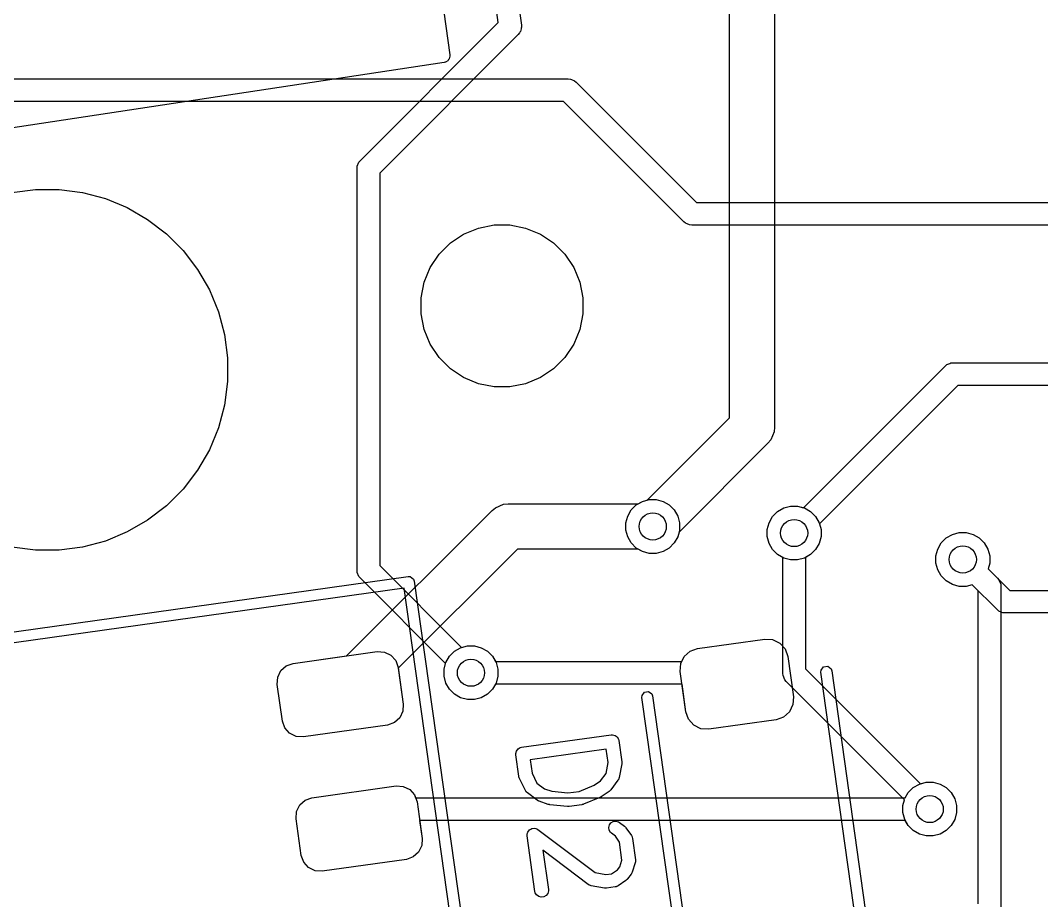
# Model space of a CAD drawing. Header units: millimetres. Extents: x 14 to 286, y -133 to -45.
# Drawn here: x 175.84 to 187.13, y -126.69 to -116.96 of the extents above; entities that cross this region are included whole.
import ezdxf

# ---------------------------------------------------------------- set-up
doc = ezdxf.new("R2010")
doc.units = ezdxf.units.MM
for name, color, linetype, true_color in [('B.Cu', 153, 'CONTINUOUS', 0x4d7fc4), ('B.Mask', 4, 'CONTINUOUS', 0x02ffee), ('B.Silkscreen', 31, 'CONTINUOUS', 0xe8b2a7), ('F.Cu', 13, 'CONTINUOUS', 0xc83434), ('F.Mask', 201, 'CONTINUOUS', 0xd864ff), ('F.Paste', 253, 'CONTINUOUS', 0xb4a09a), ('F.Silkscreen', 41, 'CONTINUOUS', 0xf2eda1)]:
    doc.layers.add(name, color=color, linetype=linetype, true_color=true_color)

msp = doc.modelspace()

# ---------------------------------------------------------------- linework, layer by layer
at = {"layer": 'B.Cu', "linetype": 'CONTINUOUS'}
for p, q in [((183.6779, -121.351746), (183.6779, -114.167953)), ((184.1779, -114.167953), (184.1779, -121.4553)), ((181.121627, -116.979595), (181.055939, -116.512358)), ((181.303507, -116.477565), (181.377883, -117.006598)), ((179.596712, -118.504512), (181.121627, -116.979595)), ((181.377883, -117.006598), (181.378899, -117.031081)), ((181.342389, -117.112388), (179.8101, -118.644676)), ((181.357476, -117.094003), (181.342389, -117.112388)), ((181.358034, -117.093446), (181.357476, -117.094003)), ((181.361398, -117.085322), (181.358034, -117.093446)), ((181.36669, -117.0783), (181.361398, -117.085322)), ((181.370647, -117.062992), (181.36669, -117.0783)), ((181.376698, -117.048386), (181.370647, -117.062992)), ((181.378899, -117.031081), (181.376698, -117.039593)), ((181.376698, -117.039593), (181.376698, -117.048386)), ((179.5601, -118.5929), (179.562502, -118.568514)), ((179.5601, -123.0359), (179.5601, -118.5929)), ((179.562502, -118.568514), (179.581166, -118.523454)), ((179.581166, -118.523454), (179.581171, -118.523448)), ((179.581171, -118.523448), (179.596712, -118.504512)), ((179.8101, -118.644676), (179.8101, -122.984124)), ((182.76837, -122.261275), (183.6779, -121.351746)), ((184.173096, -121.504073), (184.135767, -121.594193)), ((184.1779, -121.4553), (184.173096, -121.504073)), ((184.104677, -121.632077), (183.121924, -122.614829)), ((184.135762, -121.594197), (184.104677, -121.632077)), ((184.135767, -121.594193), (184.135762, -121.594197)), ((182.592694, -122.369872), (182.648072, -122.314494)), ((182.648072, -122.314494), (182.715895, -122.275336)), ((182.715895, -122.275336), (182.76837, -122.261275)), ((184.279495, -122.347936), (184.355142, -122.327667)), ((184.355142, -122.327667), (184.433458, -122.327667)), ((184.433458, -122.327667), (184.509105, -122.347936)), ((182.533267, -122.513342), (182.553536, -122.437695)), ((182.553536, -122.437695), (182.592694, -122.369872)), ((184.156294, -122.442472), (184.211672, -122.387094)), ((184.211672, -122.387094), (184.279495, -122.347936)), ((184.509105, -122.347936), (184.576928, -122.387094)), ((184.576928, -122.387094), (184.632306, -122.442472)), ((182.533267, -122.591658), (182.533267, -122.513342)), ((184.096867, -122.585942), (184.117136, -122.510295)), ((184.117136, -122.510295), (184.156294, -122.442472)), ((184.632306, -122.442472), (184.671464, -122.510295)), ((184.671464, -122.510295), (184.691733, -122.585942)), ((182.553536, -122.667305), (182.533267, -122.591658)), ((182.592694, -122.735128), (182.553536, -122.667305)), ((183.107864, -122.667305), (183.068706, -122.735128)), ((183.121924, -122.614829), (183.107864, -122.667305)), ((184.096867, -122.664258), (184.096867, -122.585942)), ((184.117136, -122.739905), (184.096867, -122.664258)), ((184.691733, -122.664258), (184.671464, -122.739905)), ((184.691733, -122.585942), (184.691733, -122.664258)), ((186.077372, -122.679194), (186.145195, -122.640036)), ((186.145195, -122.640036), (186.220842, -122.619767)), ((186.220842, -122.619767), (186.299158, -122.619767)), ((186.299158, -122.619767), (186.374805, -122.640036)), ((186.374805, -122.640036), (186.442628, -122.679194)), ((182.648072, -122.790506), (182.592694, -122.735128)), ((183.068706, -122.735128), (183.013328, -122.790506)), ((184.156294, -122.807728), (184.117136, -122.739905)), ((184.671464, -122.739905), (184.632306, -122.807728)), ((185.982836, -122.802395), (186.021994, -122.734572)), ((186.021994, -122.734572), (186.077372, -122.679194)), ((186.442628, -122.679194), (186.498006, -122.734572)), ((186.498006, -122.734572), (186.537164, -122.802395)), ((182.715895, -122.829664), (182.648072, -122.790506)), ((182.791542, -122.849933), (182.715895, -122.829664)), ((182.869858, -122.849933), (182.791542, -122.849933)), ((182.945505, -122.829664), (182.869858, -122.849933)), ((183.013328, -122.790506), (182.945505, -122.829664)), ((184.211672, -122.863106), (184.156294, -122.807728)), ((184.2693, -122.896377), (184.211672, -122.863106)), ((184.576928, -122.863106), (184.5193, -122.896377)), ((184.632306, -122.807728), (184.576928, -122.863106)), ((185.962567, -122.878042), (185.982836, -122.802395)), ((185.962567, -122.956358), (185.962567, -122.878042)), ((186.537164, -122.802395), (186.557433, -122.878042)), ((186.557433, -122.878042), (186.557433, -122.956358)), ((179.8101, -122.984124), (180.716065, -123.890089)), ((184.2693, -124.1778), (184.2693, -122.896377)), ((184.5193, -122.896377), (184.5193, -124.126024)), ((185.982836, -123.032005), (185.962567, -122.956358)), ((186.557433, -122.956358), (186.54021, -123.020634)), ((179.562502, -123.060286), (179.5601, -123.0359)), ((179.581166, -123.105346), (179.562502, -123.060286)), ((179.581171, -123.105351), (179.581166, -123.105346)), ((179.596712, -123.124288), (179.581171, -123.105351)), ((186.021994, -123.099828), (185.982836, -123.032005)), ((186.077372, -123.155206), (186.021994, -123.099828)), ((186.54021, -123.020634), (186.644788, -123.125212)), ((180.539289, -124.066865), (179.596712, -123.124288)), ((186.145195, -123.194364), (186.077372, -123.155206)), ((186.220842, -123.214633), (186.145195, -123.194364)), ((186.299158, -123.214633), (186.220842, -123.214633)), ((186.363434, -123.19741), (186.299158, -123.214633)), ((186.4314, -123.265376), (186.363434, -123.19741)), ((186.644788, -123.125212), (186.660328, -123.144148)), ((186.660328, -123.144148), (186.660334, -123.144154)), ((186.660334, -123.144154), (186.678998, -123.189214)), ((186.678998, -123.189214), (186.6814, -123.2136)), ((186.6814, -123.2136), (186.6814, -126.7789)), ((186.4314, -126.727123), (186.4314, -123.265376)), ((180.716065, -123.890089), (180.780342, -123.872867)), ((180.780342, -123.872867), (180.858658, -123.872867)), ((180.858658, -123.872867), (180.934305, -123.893136)), ((180.934305, -123.893136), (181.002128, -123.932294)), ((181.002128, -123.932294), (181.057506, -123.987672)), ((181.057506, -123.987672), (181.096664, -124.055495)), ((180.522067, -124.131142), (180.539289, -124.066865)), ((180.522067, -124.209458), (180.522067, -124.131142)), ((181.096664, -124.055495), (181.116933, -124.131142)), ((181.116933, -124.131142), (181.116933, -124.209458)), ((184.5193, -124.126024), (185.791065, -125.397789)), ((180.542336, -124.285105), (180.522067, -124.209458)), ((181.116933, -124.209458), (181.096664, -124.285105)), ((184.271702, -124.202186), (184.2693, -124.1778)), ((184.290366, -124.247246), (184.271702, -124.202186)), ((184.290371, -124.247251), (184.290366, -124.247246)), ((184.305912, -124.266188), (184.290371, -124.247251)), ((180.581494, -124.352928), (180.542336, -124.285105)), ((180.636872, -124.408306), (180.581494, -124.352928)), ((181.057506, -124.352928), (181.002128, -124.408306)), ((181.096664, -124.285105), (181.057506, -124.352928)), ((185.614289, -125.574565), (184.305912, -124.266188)), ((180.704695, -124.447464), (180.636872, -124.408306)), ((180.780342, -124.467733), (180.704695, -124.447464)), ((180.858658, -124.467733), (180.780342, -124.467733)), ((180.934305, -124.447464), (180.858658, -124.467733)), ((181.002128, -124.408306), (180.934305, -124.447464)), ((185.791065, -125.397789), (185.855342, -125.380567)), ((185.855342, -125.380567), (185.933658, -125.380567)), ((185.933658, -125.380567), (186.009305, -125.400836)), ((186.009305, -125.400836), (186.077128, -125.439994)), ((186.077128, -125.439994), (186.132506, -125.495372)), ((185.597067, -125.638842), (185.614289, -125.574565)), ((186.132506, -125.495372), (186.171664, -125.563195)), ((186.171664, -125.563195), (186.191933, -125.638842)), ((185.597067, -125.717158), (185.597067, -125.638842)), ((185.617336, -125.792805), (185.597067, -125.717158)), ((186.191933, -125.717158), (186.171664, -125.792805)), ((186.191933, -125.638842), (186.191933, -125.717158)), ((185.656494, -125.860628), (185.617336, -125.792805)), ((186.171664, -125.792805), (186.132506, -125.860628)), ((185.711872, -125.916006), (185.656494, -125.860628)), ((185.779695, -125.955164), (185.711872, -125.916006)), ((186.077128, -125.916006), (186.009305, -125.955164)), ((186.132506, -125.860628), (186.077128, -125.916006)), ((185.855342, -125.975433), (185.779695, -125.955164)), ((185.933658, -125.975433), (185.855342, -125.975433)), ((186.009305, -125.955164), (185.933658, -125.975433))]:
    msp.add_line(p, q, dxfattribs=at)
at = {"layer": 'B.Cu'}
for centre in [(182.8307, -122.5525), (184.3943, -122.6251), (186.26, -122.9172), (180.8195, -124.1703), (185.8945, -125.678)]:
    msp.add_circle(centre, 0.15, dxfattribs=at)
at = {"layer": 'B.Mask', "linetype": 'CONTINUOUS'}
for p, q in [((175.742219, -118.857929), (176.001594, -118.823782)), ((176.001594, -118.823782), (176.263206, -118.823782)), ((176.263206, -118.823782), (176.522581, -118.857929)), ((176.522581, -118.857929), (176.775279, -118.92564)), ((176.775279, -118.92564), (177.016977, -119.025755)), ((177.016977, -119.025755), (177.24354, -119.156561)), ((177.24354, -119.156561), (177.451092, -119.31582)), ((180.738705, -119.318772), (180.901706, -119.251255)), ((180.901706, -119.251255), (181.074747, -119.216835)), ((181.074747, -119.216835), (181.251177, -119.216835)), ((181.251177, -119.216835), (181.424218, -119.251255)), ((181.424218, -119.251255), (181.587219, -119.318772)), ((177.451092, -119.31582), (177.63608, -119.500808)), ((180.592008, -119.416792), (180.738705, -119.318772)), ((181.587219, -119.318772), (181.733916, -119.416792)), ((177.63608, -119.500808), (177.795339, -119.70836)), ((180.467253, -119.541547), (180.592008, -119.416792)), ((181.733916, -119.416792), (181.858671, -119.541547)), ((180.369233, -119.688244), (180.467253, -119.541547)), ((181.858671, -119.541547), (181.956691, -119.688244)), ((177.795339, -119.70836), (177.926145, -119.934923)), ((180.301716, -119.851245), (180.369233, -119.688244)), ((181.956691, -119.688244), (182.024208, -119.851245)), ((177.926145, -119.934923), (178.02626, -120.176621)), ((180.267296, -120.024286), (180.301716, -119.851245)), ((182.024208, -119.851245), (182.058628, -120.024286)), ((180.267296, -120.200716), (180.267296, -120.024286)), ((182.058628, -120.024286), (182.058628, -120.200716)), ((178.02626, -120.176621), (178.093971, -120.429319)), ((180.301716, -120.373757), (180.267296, -120.200716)), ((182.058628, -120.200716), (182.024208, -120.373757)), ((180.369233, -120.536758), (180.301716, -120.373757)), ((182.024208, -120.373757), (181.956691, -120.536758)), ((178.093971, -120.429319), (178.128118, -120.688694)), ((180.467253, -120.683455), (180.369233, -120.536758)), ((181.956691, -120.536758), (181.858671, -120.683455)), ((178.128118, -120.688694), (178.128118, -120.950306)), ((180.592008, -120.80821), (180.467253, -120.683455)), ((181.858671, -120.683455), (181.733916, -120.80821)), ((180.738705, -120.90623), (180.592008, -120.80821)), ((181.733916, -120.80821), (181.587219, -120.90623)), ((178.128118, -120.950306), (178.093971, -121.209681)), ((180.901706, -120.973747), (180.738705, -120.90623)), ((181.074747, -121.008167), (180.901706, -120.973747)), ((181.424218, -120.973747), (181.251177, -121.008167)), ((181.587219, -120.90623), (181.424218, -120.973747)), ((181.251177, -121.008167), (181.074747, -121.008167)), ((178.093971, -121.209681), (178.02626, -121.462379)), ((178.02626, -121.462379), (177.926145, -121.704077)), ((177.926145, -121.704077), (177.795339, -121.93064)), ((177.795339, -121.93064), (177.63608, -122.138192)), ((177.63608, -122.138192), (177.451092, -122.32318)), ((177.451092, -122.32318), (177.24354, -122.482439)), ((177.24354, -122.482439), (177.016977, -122.613245)), ((177.016977, -122.613245), (176.775279, -122.71336)), ((176.001594, -122.815218), (175.742219, -122.781071)), ((176.522581, -122.781071), (176.263206, -122.815218)), ((176.775279, -122.71336), (176.522581, -122.781071)), ((176.263206, -122.815218), (176.001594, -122.815218))]:
    msp.add_line(p, q, dxfattribs=at)
at = {"layer": 'B.Silkscreen', "linetype": 'CONTINUOUS'}
for p, q in [((180.439357, -116.293067), (180.585902, -117.335789)), ((180.586547, -117.349797), (180.579478, -117.378194)), ((180.585902, -117.335789), (180.585049, -117.3398)), ((180.585049, -117.3398), (180.586547, -117.349797)), ((180.522865, -117.420381), (175.09588, -118.242474)), ((180.534808, -117.417556), (180.522865, -117.420381)), ((180.535179, -117.417265), (180.534808, -117.417556)), ((180.537003, -117.416806), (180.535179, -117.417265)), ((180.562081, -117.401724), (180.537003, -117.416806)), ((180.571665, -117.38876), (180.562081, -117.401724)), ((180.575236, -117.385971), (180.571665, -117.38876)), ((180.575844, -117.383108), (180.575236, -117.385971)), ((180.579478, -117.378194), (180.575844, -117.383108))]:
    msp.add_line(p, q, dxfattribs=at)
at = {"layer": 'F.Cu', "linetype": 'CONTINUOUS'}
for p, q in [((174.119976, -117.602), (181.8951, -117.602)), ((181.8951, -117.602), (181.919486, -117.604402)), ((181.919486, -117.604402), (181.919487, -117.604402)), ((181.919487, -117.604402), (181.932684, -117.609868)), ((181.932684, -117.609868), (181.964546, -117.623066)), ((181.964546, -117.623066), (181.964551, -117.623071)), ((181.964551, -117.623071), (181.983488, -117.638612)), ((181.983488, -117.638612), (183.313477, -118.9686)), ((181.843324, -117.852), (174.0682, -117.852)), ((183.173311, -119.181988), (181.843324, -117.852)), ((183.313477, -118.9686), (212.7693, -118.9686)), ((183.192253, -119.197533), (183.173311, -119.181988)), ((183.192254, -119.197534), (183.192253, -119.197533)), ((183.211566, -119.205533), (183.192254, -119.197534)), ((183.237313, -119.216198), (183.211566, -119.205533)), ((183.237314, -119.216198), (183.237313, -119.216198)), ((183.2617, -119.2186), (183.237314, -119.216198)), ((212.717524, -119.2186), (183.2617, -119.2186)), ((186.115315, -120.749368), (186.128513, -120.743902)), ((186.128513, -120.743902), (186.128514, -120.743902)), ((186.128514, -120.743902), (186.1529, -120.7415)), ((186.1529, -120.7415), (203.941087, -120.7415)), ((184.497734, -122.344889), (186.064512, -120.778112)), ((186.064512, -120.778112), (186.083448, -120.762571)), ((186.083448, -120.762571), (186.083454, -120.762566)), ((186.083454, -120.762566), (186.115315, -120.749368)), ((186.204676, -120.9915), (184.67451, -122.521665)), ((203.973068, -120.9915), (186.204676, -120.9915)), ((181.090808, -122.344632), (181.180928, -122.307303)), ((181.180928, -122.307303), (181.180937, -122.307303)), ((181.180937, -122.307303), (181.2297, -122.3025)), ((181.2297, -122.3025), (182.668846, -122.3025)), ((182.668846, -122.3025), (182.715895, -122.275336)), ((182.715895, -122.275336), (182.791542, -122.255067)), ((182.791542, -122.255067), (182.869858, -122.255067)), ((182.869858, -122.255067), (182.945505, -122.275336)), ((182.945505, -122.275336), (183.013328, -122.314494)), ((183.013328, -122.314494), (183.068706, -122.369872)), ((184.279495, -122.347936), (184.355142, -122.327667)), ((184.355142, -122.327667), (184.433458, -122.327667)), ((184.433458, -122.327667), (184.497734, -122.344889)), ((179.44452, -123.984125), (181.052924, -122.375723)), ((181.052924, -122.375723), (181.090808, -122.344632)), ((183.068706, -122.369872), (183.107864, -122.437695)), ((183.107864, -122.437695), (183.128133, -122.513342)), ((184.156294, -122.442472), (184.211672, -122.387094)), ((184.211672, -122.387094), (184.279495, -122.347936)), ((183.128133, -122.513342), (183.128133, -122.591658)), ((184.096867, -122.585942), (184.117136, -122.510295)), ((184.117136, -122.510295), (184.156294, -122.442472)), ((184.67451, -122.521665), (184.691733, -122.585942)), ((183.107864, -122.667305), (183.068706, -122.735128)), ((183.128133, -122.591658), (183.107864, -122.667305)), ((184.096867, -122.664258), (184.096867, -122.585942)), ((184.117136, -122.739905), (184.096867, -122.664258)), ((184.691733, -122.664258), (184.671464, -122.739905)), ((184.691733, -122.585942), (184.691733, -122.664258)), ((186.077372, -122.679194), (186.145195, -122.640036)), ((186.145195, -122.640036), (186.220842, -122.619767)), ((186.220842, -122.619767), (186.299158, -122.619767)), ((186.299158, -122.619767), (186.374805, -122.640036)), ((186.374805, -122.640036), (186.442628, -122.679194)), ((183.068706, -122.735128), (183.013328, -122.790506)), ((184.156294, -122.807728), (184.117136, -122.739905)), ((184.671464, -122.739905), (184.632306, -122.807728)), ((185.982836, -122.802395), (186.021994, -122.734572)), ((186.021994, -122.734572), (186.077372, -122.679194)), ((186.442628, -122.679194), (186.498006, -122.734572)), ((186.498006, -122.734572), (186.537164, -122.802395)), ((181.333253, -122.8025), (180.015313, -124.12044)), ((182.668846, -122.8025), (181.333253, -122.8025)), ((182.715895, -122.829664), (182.668846, -122.8025)), ((182.791542, -122.849933), (182.715895, -122.829664)), ((182.869858, -122.849933), (182.791542, -122.849933)), ((182.945505, -122.829664), (182.869858, -122.849933)), ((183.013328, -122.790506), (182.945505, -122.829664)), ((184.211672, -122.863106), (184.156294, -122.807728)), ((184.279495, -122.902264), (184.211672, -122.863106)), ((184.576928, -122.863106), (184.509105, -122.902264)), ((184.632306, -122.807728), (184.576928, -122.863106)), ((185.962567, -122.878042), (185.982836, -122.802395)), ((185.962567, -122.956358), (185.962567, -122.878042)), ((186.537164, -122.802395), (186.557433, -122.878042)), ((186.557433, -122.878042), (186.557433, -122.956358)), ((184.355142, -122.922533), (184.279495, -122.902264)), ((184.433458, -122.922533), (184.355142, -122.922533)), ((184.509105, -122.902264), (184.433458, -122.922533)), ((185.982836, -123.032005), (185.962567, -122.956358)), ((186.557433, -122.956358), (186.54021, -123.020634)), ((186.021994, -123.099828), (185.982836, -123.032005)), ((186.077372, -123.155206), (186.021994, -123.099828)), ((186.54021, -123.020634), (186.778677, -123.2591)), ((186.145195, -123.194364), (186.077372, -123.155206)), ((186.220842, -123.214633), (186.145195, -123.194364)), ((186.299158, -123.214633), (186.220842, -123.214633)), ((186.363434, -123.19741), (186.299158, -123.214633)), ((186.638511, -123.472488), (186.363434, -123.19741)), ((186.778677, -123.2591), (214.743358, -123.2591)), ((186.657453, -123.488033), (186.638511, -123.472488)), ((186.657454, -123.488034), (186.657453, -123.488033)), ((186.683849, -123.498966), (186.657454, -123.488034)), ((186.702513, -123.506698), (186.683849, -123.498966)), ((186.702514, -123.506698), (186.702513, -123.506698)), ((186.7269, -123.5091), (186.702514, -123.506698)), ((214.9059, -123.5091), (186.7269, -123.5091)), ((180.636872, -123.932294), (180.704695, -123.893136)), ((180.704695, -123.893136), (180.780342, -123.872867)), ((180.780342, -123.872867), (180.858658, -123.872867)), ((180.858658, -123.872867), (180.934305, -123.893136)), ((180.934305, -123.893136), (181.002128, -123.932294)), ((183.243503, -123.931571), (183.326386, -123.902627)), ((183.326386, -123.902627), (184.069087, -123.798247)), ((184.069087, -123.798247), (184.156736, -123.803224)), ((184.156736, -123.803224), (184.235809, -123.841365)), ((184.235809, -123.841365), (184.294267, -123.906861)), ((184.294267, -123.906861), (184.323211, -123.989744)), ((178.851614, -124.067453), (179.44452, -123.984125)), ((180.542336, -124.055495), (180.581494, -123.987672)), ((180.581494, -123.987672), (180.636872, -123.932294)), ((181.002128, -123.932294), (181.057506, -123.987672)), ((181.057506, -123.987672), (181.090778, -124.0453)), ((183.151347, -124.0453), (183.178007, -123.990029)), ((183.178007, -123.990029), (183.243503, -123.931571)), ((184.323211, -123.989744), (184.385839, -124.435364)), ((178.716424, -124.147086), (178.776099, -124.093825)), ((178.776099, -124.093825), (178.851614, -124.067453)), ((180.015313, -124.12044), (180.071062, -124.517115)), ((180.522067, -124.131142), (180.542336, -124.055495)), ((180.522067, -124.209458), (180.522067, -124.131142)), ((181.090778, -124.0453), (183.151347, -124.0453)), ((178.67714, -124.298989), (178.681675, -124.219131)), ((178.681675, -124.219131), (178.716424, -124.147086)), ((180.542336, -124.285105), (180.522067, -124.209458)), ((178.734201, -124.704999), (178.67714, -124.298989)), ((180.581494, -124.352928), (180.542336, -124.285105)), ((180.636872, -124.408306), (180.581494, -124.352928)), ((181.057506, -124.352928), (181.002128, -124.408306)), ((181.090778, -124.2953), (181.057506, -124.352928)), ((183.154361, -124.2953), (181.090778, -124.2953)), ((183.197517, -124.602372), (183.154361, -124.2953)), ((180.704695, -124.447464), (180.636872, -124.408306)), ((180.780342, -124.467733), (180.704695, -124.447464)), ((180.858658, -124.467733), (180.780342, -124.467733)), ((180.934305, -124.447464), (180.858658, -124.467733)), ((181.002128, -124.408306), (180.934305, -124.447464)), ((184.385839, -124.435364), (184.380862, -124.523014)), ((180.071062, -124.517115), (180.066527, -124.596973)), ((184.380862, -124.523014), (184.342721, -124.602087)), ((180.031778, -124.669018), (179.972103, -124.722279)), ((180.066527, -124.596973), (180.031778, -124.669018)), ((183.226461, -124.685255), (183.197517, -124.602372)), ((183.284919, -124.750751), (183.226461, -124.685255)), ((184.194342, -124.689489), (183.451641, -124.793869)), ((184.277225, -124.660545), (184.194342, -124.689489)), ((184.342721, -124.602087), (184.277225, -124.660545)), ((178.760572, -124.780514), (178.734201, -124.704999)), ((178.813833, -124.840189), (178.760572, -124.780514)), ((179.896588, -124.748651), (178.965736, -124.879473)), ((179.972103, -124.722279), (179.896588, -124.748651)), ((183.363992, -124.788892), (183.284919, -124.750751)), ((183.451641, -124.793869), (183.363992, -124.788892)), ((178.885878, -124.874938), (178.813833, -124.840189)), ((178.965736, -124.879473), (178.885878, -124.874938)), ((179.060373, -125.552855), (179.991225, -125.422033)), ((179.991225, -125.422033), (180.071083, -125.426568)), ((180.071083, -125.426568), (180.143128, -125.461317)), ((180.143128, -125.461317), (180.196389, -125.520992)), ((185.656494, -125.495372), (185.711872, -125.439994)), ((185.711872, -125.439994), (185.779695, -125.400836)), ((185.779695, -125.400836), (185.855342, -125.380567)), ((185.855342, -125.380567), (185.933658, -125.380567)), ((185.933658, -125.380567), (186.009305, -125.400836)), ((186.009305, -125.400836), (186.077128, -125.439994)), ((186.077128, -125.439994), (186.132506, -125.495372)), ((178.925183, -125.632488), (178.984858, -125.579227)), ((178.984858, -125.579227), (179.060373, -125.552855)), ((180.196389, -125.520992), (180.207567, -125.553)), ((180.207567, -125.553), (185.623222, -125.553)), ((185.623222, -125.553), (185.656494, -125.495372)), ((186.132506, -125.495372), (186.171664, -125.563195)), ((186.171664, -125.563195), (186.191933, -125.638842)), ((178.885899, -125.784391), (178.890434, -125.704533)), ((178.890434, -125.704533), (178.925183, -125.632488)), ((186.191933, -125.717158), (186.171664, -125.792805)), ((186.191933, -125.638842), (186.191933, -125.717158)), ((178.94296, -126.190401), (178.885899, -125.784391)), ((185.623222, -125.803), (180.251781, -125.803)), ((180.251781, -125.803), (180.279821, -126.002517)), ((185.656494, -125.860628), (185.623222, -125.803)), ((186.171664, -125.792805), (186.132506, -125.860628)), ((185.711872, -125.916006), (185.656494, -125.860628)), ((185.779695, -125.955164), (185.711872, -125.916006)), ((186.077128, -125.916006), (186.009305, -125.955164)), ((186.132506, -125.860628), (186.077128, -125.916006)), ((180.279821, -126.002517), (180.275286, -126.082375)), ((185.855342, -125.975433), (185.779695, -125.955164)), ((185.933658, -125.975433), (185.855342, -125.975433)), ((186.009305, -125.955164), (185.933658, -125.975433)), ((180.240537, -126.15442), (180.180862, -126.207681)), ((180.275286, -126.082375), (180.240537, -126.15442)), ((178.969331, -126.265916), (178.94296, -126.190401)), ((179.022592, -126.325591), (178.969331, -126.265916)), ((180.105347, -126.234053), (179.174495, -126.364875)), ((180.180862, -126.207681), (180.105347, -126.234053)), ((179.094637, -126.36034), (179.022592, -126.325591)), ((179.174495, -126.364875), (179.094637, -126.36034))]:
    msp.add_line(p, q, dxfattribs=at)
at = {"layer": 'F.Cu'}
for centre in [(182.8307, -122.5525), (184.3943, -122.6251), (186.26, -122.9172), (180.8195, -124.1703), (185.8945, -125.678)]:
    msp.add_circle(centre, 0.15, dxfattribs=at)
at = {"layer": 'F.Mask', "linetype": 'CONTINUOUS'}
for p, q in [((175.742219, -118.857929), (176.001594, -118.823782)), ((176.001594, -118.823782), (176.263206, -118.823782)), ((176.263206, -118.823782), (176.522581, -118.857929)), ((176.522581, -118.857929), (176.775279, -118.92564)), ((176.775279, -118.92564), (177.016977, -119.025755)), ((177.016977, -119.025755), (177.24354, -119.156561)), ((177.24354, -119.156561), (177.451092, -119.31582)), ((180.738705, -119.318772), (180.901706, -119.251255)), ((180.901706, -119.251255), (181.074747, -119.216835)), ((181.074747, -119.216835), (181.251177, -119.216835)), ((181.251177, -119.216835), (181.424218, -119.251255)), ((181.424218, -119.251255), (181.587219, -119.318772)), ((177.451092, -119.31582), (177.63608, -119.500808)), ((180.592008, -119.416792), (180.738705, -119.318772)), ((181.587219, -119.318772), (181.733916, -119.416792)), ((177.63608, -119.500808), (177.795339, -119.70836)), ((180.467253, -119.541547), (180.592008, -119.416792)), ((181.733916, -119.416792), (181.858671, -119.541547)), ((180.369233, -119.688244), (180.467253, -119.541547)), ((181.858671, -119.541547), (181.956691, -119.688244)), ((177.795339, -119.70836), (177.926145, -119.934923)), ((180.301716, -119.851245), (180.369233, -119.688244)), ((181.956691, -119.688244), (182.024208, -119.851245)), ((177.926145, -119.934923), (178.02626, -120.176621)), ((180.267296, -120.024286), (180.301716, -119.851245)), ((182.024208, -119.851245), (182.058628, -120.024286)), ((180.267296, -120.200716), (180.267296, -120.024286)), ((182.058628, -120.024286), (182.058628, -120.200716)), ((178.02626, -120.176621), (178.093971, -120.429319)), ((180.301716, -120.373757), (180.267296, -120.200716)), ((182.058628, -120.200716), (182.024208, -120.373757)), ((180.369233, -120.536758), (180.301716, -120.373757)), ((182.024208, -120.373757), (181.956691, -120.536758)), ((178.093971, -120.429319), (178.128118, -120.688694)), ((180.467253, -120.683455), (180.369233, -120.536758)), ((181.956691, -120.536758), (181.858671, -120.683455)), ((178.128118, -120.688694), (178.128118, -120.950306)), ((180.592008, -120.80821), (180.467253, -120.683455)), ((181.858671, -120.683455), (181.733916, -120.80821)), ((180.738705, -120.90623), (180.592008, -120.80821)), ((181.733916, -120.80821), (181.587219, -120.90623)), ((178.128118, -120.950306), (178.093971, -121.209681)), ((180.901706, -120.973747), (180.738705, -120.90623)), ((181.074747, -121.008167), (180.901706, -120.973747)), ((181.424218, -120.973747), (181.251177, -121.008167)), ((181.587219, -120.90623), (181.424218, -120.973747)), ((181.251177, -121.008167), (181.074747, -121.008167)), ((178.093971, -121.209681), (178.02626, -121.462379)), ((178.02626, -121.462379), (177.926145, -121.704077)), ((177.926145, -121.704077), (177.795339, -121.93064)), ((177.795339, -121.93064), (177.63608, -122.138192)), ((177.63608, -122.138192), (177.451092, -122.32318)), ((177.451092, -122.32318), (177.24354, -122.482439)), ((177.24354, -122.482439), (177.016977, -122.613245)), ((177.016977, -122.613245), (176.775279, -122.71336)), ((176.001594, -122.815218), (175.742219, -122.781071)), ((176.522581, -122.781071), (176.263206, -122.815218)), ((176.775279, -122.71336), (176.522581, -122.781071)), ((176.263206, -122.815218), (176.001594, -122.815218)), ((183.243503, -123.931571), (183.326386, -123.902627)), ((183.326386, -123.902627), (184.069087, -123.798247)), ((184.069087, -123.798247), (184.156736, -123.803224)), ((184.156736, -123.803224), (184.235809, -123.841365)), ((184.235809, -123.841365), (184.294267, -123.906861)), ((184.294267, -123.906861), (184.323211, -123.989744)), ((178.851614, -124.067453), (179.782466, -123.936631)), ((179.782466, -123.936631), (179.862324, -123.941166)), ((179.862324, -123.941166), (179.934369, -123.975915)), ((179.934369, -123.975915), (179.98763, -124.03559)), ((183.139866, -124.069102), (183.178007, -123.990029)), ((183.178007, -123.990029), (183.243503, -123.931571)), ((184.323211, -123.989744), (184.385839, -124.435364)), ((178.716424, -124.147086), (178.776099, -124.093825)), ((178.776099, -124.093825), (178.851614, -124.067453)), ((179.98763, -124.03559), (180.014001, -124.111105)), ((180.014001, -124.111105), (180.071062, -124.517115)), ((183.134889, -124.156752), (183.139866, -124.069102)), ((178.67714, -124.298989), (178.681675, -124.219131)), ((178.681675, -124.219131), (178.716424, -124.147086)), ((183.197517, -124.602372), (183.134889, -124.156752)), ((178.734201, -124.704999), (178.67714, -124.298989)), ((184.385839, -124.435364), (184.380862, -124.523014)), ((180.071062, -124.517115), (180.066527, -124.596973)), ((184.380862, -124.523014), (184.342721, -124.602087)), ((180.031778, -124.669018), (179.972103, -124.722279)), ((180.066527, -124.596973), (180.031778, -124.669018)), ((183.226461, -124.685255), (183.197517, -124.602372)), ((183.284919, -124.750751), (183.226461, -124.685255)), ((184.194342, -124.689489), (183.451641, -124.793869)), ((184.277225, -124.660545), (184.194342, -124.689489)), ((184.342721, -124.602087), (184.277225, -124.660545)), ((178.760572, -124.780514), (178.734201, -124.704999)), ((178.813833, -124.840189), (178.760572, -124.780514)), ((179.896588, -124.748651), (178.965736, -124.879473)), ((179.972103, -124.722279), (179.896588, -124.748651)), ((183.363992, -124.788892), (183.284919, -124.750751)), ((183.451641, -124.793869), (183.363992, -124.788892)), ((178.885878, -124.874938), (178.813833, -124.840189)), ((178.965736, -124.879473), (178.885878, -124.874938)), ((179.060373, -125.552855), (179.991225, -125.422033)), ((179.991225, -125.422033), (180.071083, -125.426568)), ((180.071083, -125.426568), (180.143128, -125.461317)), ((180.143128, -125.461317), (180.196389, -125.520992)), ((178.925183, -125.632488), (178.984858, -125.579227)), ((178.984858, -125.579227), (179.060373, -125.552855)), ((180.196389, -125.520992), (180.22276, -125.596507)), ((180.22276, -125.596507), (180.279821, -126.002517)), ((178.885899, -125.784391), (178.890434, -125.704533)), ((178.890434, -125.704533), (178.925183, -125.632488)), ((178.94296, -126.190401), (178.885899, -125.784391)), ((180.279821, -126.002517), (180.275286, -126.082375)), ((180.240537, -126.15442), (180.180862, -126.207681)), ((180.275286, -126.082375), (180.240537, -126.15442)), ((178.969331, -126.265916), (178.94296, -126.190401)), ((179.022592, -126.325591), (178.969331, -126.265916)), ((180.105347, -126.234053), (179.174495, -126.364875)), ((180.180862, -126.207681), (180.105347, -126.234053)), ((179.094637, -126.36034), (179.022592, -126.325591)), ((179.174495, -126.364875), (179.094637, -126.36034))]:
    msp.add_line(p, q, dxfattribs=at)
at = {"layer": 'F.Paste', "linetype": 'CONTINUOUS'}
for p, q in [((183.243503, -123.931571), (183.326386, -123.902627)), ((183.326386, -123.902627), (184.069087, -123.798247)), ((184.069087, -123.798247), (184.156736, -123.803224)), ((184.156736, -123.803224), (184.235809, -123.841365)), ((184.235809, -123.841365), (184.294267, -123.906861)), ((184.294267, -123.906861), (184.323211, -123.989744)), ((178.851614, -124.067453), (179.782466, -123.936631)), ((179.782466, -123.936631), (179.862324, -123.941166)), ((179.862324, -123.941166), (179.934369, -123.975915)), ((179.934369, -123.975915), (179.98763, -124.03559)), ((183.139866, -124.069102), (183.178007, -123.990029)), ((183.178007, -123.990029), (183.243503, -123.931571)), ((184.323211, -123.989744), (184.385839, -124.435364)), ((178.716424, -124.147086), (178.776099, -124.093825)), ((178.776099, -124.093825), (178.851614, -124.067453)), ((179.98763, -124.03559), (180.014001, -124.111105)), ((180.014001, -124.111105), (180.071062, -124.517115)), ((183.134889, -124.156752), (183.139866, -124.069102)), ((178.67714, -124.298989), (178.681675, -124.219131)), ((178.681675, -124.219131), (178.716424, -124.147086)), ((183.197517, -124.602372), (183.134889, -124.156752)), ((178.734201, -124.704999), (178.67714, -124.298989)), ((184.385839, -124.435364), (184.380862, -124.523014)), ((180.071062, -124.517115), (180.066527, -124.596973)), ((184.380862, -124.523014), (184.342721, -124.602087)), ((180.031778, -124.669018), (179.972103, -124.722279)), ((180.066527, -124.596973), (180.031778, -124.669018)), ((183.226461, -124.685255), (183.197517, -124.602372)), ((183.284919, -124.750751), (183.226461, -124.685255)), ((184.194342, -124.689489), (183.451641, -124.793869)), ((184.277225, -124.660545), (184.194342, -124.689489)), ((184.342721, -124.602087), (184.277225, -124.660545)), ((178.760572, -124.780514), (178.734201, -124.704999)), ((178.813833, -124.840189), (178.760572, -124.780514)), ((179.896588, -124.748651), (178.965736, -124.879473)), ((179.972103, -124.722279), (179.896588, -124.748651)), ((183.363992, -124.788892), (183.284919, -124.750751)), ((183.451641, -124.793869), (183.363992, -124.788892)), ((178.885878, -124.874938), (178.813833, -124.840189)), ((178.965736, -124.879473), (178.885878, -124.874938)), ((179.060373, -125.552855), (179.991225, -125.422033)), ((179.991225, -125.422033), (180.071083, -125.426568)), ((180.071083, -125.426568), (180.143128, -125.461317)), ((180.143128, -125.461317), (180.196389, -125.520992)), ((178.925183, -125.632488), (178.984858, -125.579227)), ((178.984858, -125.579227), (179.060373, -125.552855)), ((180.196389, -125.520992), (180.22276, -125.596507)), ((180.22276, -125.596507), (180.279821, -126.002517)), ((178.885899, -125.784391), (178.890434, -125.704533)), ((178.890434, -125.704533), (178.925183, -125.632488)), ((178.94296, -126.190401), (178.885899, -125.784391)), ((180.279821, -126.002517), (180.275286, -126.082375)), ((180.240537, -126.15442), (180.180862, -126.207681)), ((180.275286, -126.082375), (180.240537, -126.15442)), ((178.969331, -126.265916), (178.94296, -126.190401)), ((179.022592, -126.325591), (178.969331, -126.265916)), ((180.105347, -126.234053), (179.174495, -126.364875)), ((180.180862, -126.207681), (180.105347, -126.234053)), ((179.094637, -126.36034), (179.022592, -126.325591)), ((179.174495, -126.364875), (179.094637, -126.36034))]:
    msp.add_line(p, q, dxfattribs=at)
at = {"layer": 'F.Silkscreen', "linetype": 'CONTINUOUS'}
for p, q in [((172.896222, -124.121813), (180.125179, -123.10585)), ((180.125179, -123.10585), (180.148552, -123.107177)), ((180.148552, -123.107177), (180.185227, -123.134814)), ((180.082463, -123.233032), (172.972338, -124.232294)), ((180.587661, -126.827705), (180.082463, -123.233032)), ((180.185227, -123.134814), (180.192945, -123.156916)), ((180.192945, -123.156916), (180.714844, -126.870421)), ((184.692542, -124.141862), (184.720179, -124.105187)), ((184.720179, -124.105187), (184.765654, -124.098796)), ((184.765654, -124.098796), (184.802329, -124.126433)), ((184.802329, -124.126433), (184.810047, -124.148535)), ((184.691215, -124.165235), (184.692542, -124.141862)), ((185.24095, -128.076796), (184.691215, -124.165235)), ((184.810047, -124.148535), (185.368133, -128.119511)), ((182.71068, -124.443581), (182.712007, -124.420208)), ((183.268764, -128.414556), (182.71068, -124.443581)), ((182.712007, -124.420208), (182.739644, -124.383533)), ((182.739644, -124.383533), (182.785119, -124.377142)), ((182.785119, -124.377142), (182.821794, -124.404779)), ((182.821794, -124.404779), (182.829512, -124.426881)), ((182.829512, -124.426881), (183.379245, -128.338439)), ((181.379637, -124.994906), (182.369905, -124.855733)), ((182.369905, -124.855733), (182.384595, -124.855123)), ((182.384595, -124.855123), (182.412927, -124.862451)), ((182.412927, -124.862451), (182.436297, -124.880062)), ((182.436297, -124.880062), (182.45115, -124.905276)), ((182.45115, -124.905276), (182.454613, -124.919565)), ((182.454613, -124.919565), (182.487749, -125.155343)), ((181.315195, -125.064924), (181.322523, -125.036592)), ((181.322523, -125.036592), (181.340134, -125.013222)), ((181.340134, -125.013222), (181.365348, -124.998369)), ((181.365348, -124.998369), (181.379637, -124.994906)), ((182.31651, -125.01471), (181.474782, -125.133008)), ((182.337515, -125.164165), (182.31651, -125.01471)), ((181.315805, -125.079614), (181.315195, -125.064924)), ((181.348941, -125.315392), (181.315805, -125.079614)), ((181.474782, -125.133008), (181.495787, -125.282462)), ((182.315652, -125.282879), (182.337515, -125.164165)), ((182.487239, -125.179365), (182.459966, -125.327459)), ((182.487862, -125.171948), (182.487239, -125.179365)), ((182.487749, -125.155343), (182.488057, -125.162778)), ((182.488358, -125.170033), (182.487862, -125.171948)), ((182.488057, -125.162778), (182.488471, -125.164714)), ((182.488471, -125.164714), (182.488247, -125.16737)), ((182.488247, -125.16737), (182.488358, -125.170033)), ((181.350692, -125.32262), (181.348941, -125.315392)), ((181.350829, -125.324599), (181.350692, -125.32262)), ((181.351776, -125.327091), (181.350829, -125.324599)), ((181.352404, -125.329681), (181.351776, -125.327091)), ((181.353409, -125.331387), (181.352404, -125.329681)), ((181.356053, -125.338343), (181.353409, -125.331387)), ((181.423091, -125.473182), (181.356053, -125.338343)), ((181.495787, -125.282462), (181.549524, -125.39055)), ((182.181694, -125.415418), (182.252575, -125.366584)), ((182.252575, -125.366584), (182.315652, -125.282879)), ((182.446103, -125.359011), (182.365047, -125.466577)), ((182.453758, -125.346459), (182.446103, -125.359011)), ((182.454432, -125.343849), (182.453758, -125.346459)), ((182.455898, -125.341588), (182.454432, -125.343849)), ((182.459966, -125.327459), (182.455898, -125.341588)), ((181.430895, -125.485642), (181.423091, -125.473182)), ((181.432926, -125.487411), (181.430895, -125.485642)), ((181.434294, -125.489734), (181.432926, -125.487411)), ((181.445113, -125.499691), (181.434294, -125.489734)), ((181.549524, -125.39055), (181.633231, -125.453628)), ((181.633231, -125.453628), (181.714827, -125.481032)), ((181.714827, -125.481032), (181.892707, -125.499843)), ((181.892707, -125.499843), (182.015887, -125.482531)), ((182.015887, -125.482531), (182.181694, -125.415418)), ((182.347699, -125.483202), (182.260016, -125.543612)), ((182.353381, -125.478402), (182.347699, -125.483202)), ((182.35509, -125.477396), (182.353381, -125.478402)), ((182.356895, -125.475434), (182.35509, -125.477396)), ((182.358931, -125.473715), (182.356895, -125.475434)), ((182.360008, -125.472051), (182.358931, -125.473715)), ((182.365047, -125.466577), (182.360008, -125.472051)), ((181.552679, -125.580747), (181.445113, -125.499691)), ((181.559029, -125.584619), (181.552679, -125.580747)), ((181.560525, -125.585923), (181.559029, -125.584619)), ((181.562958, -125.587016), (181.560525, -125.585923)), ((181.565231, -125.588402), (181.562958, -125.587016)), ((181.567147, -125.588897), (181.565231, -125.588402)), ((181.573936, -125.591947), (181.567147, -125.588897)), ((181.674874, -125.625848), (181.573936, -125.591947)), ((182.245604, -125.551372), (182.06361, -125.625037)), ((182.246618, -125.55084), (182.245604, -125.551372)), ((182.247149, -125.550727), (182.246618, -125.55084)), ((182.252868, -125.547564), (182.247149, -125.550727)), ((182.258627, -125.544546), (182.252868, -125.547564)), ((182.259012, -125.544167), (182.258627, -125.544546)), ((182.260016, -125.543612), (182.259012, -125.544167)), ((181.675992, -125.626105), (181.674874, -125.625848)), ((181.676467, -125.626363), (181.675992, -125.626105)), ((181.682833, -125.627676), (181.676467, -125.626363)), ((181.689204, -125.629141), (181.682833, -125.627676)), ((181.689745, -125.629103), (181.689204, -125.629141)), ((181.690866, -125.629335), (181.689745, -125.629103)), ((181.886116, -125.649982), (181.690866, -125.629335)), ((181.888677, -125.65), (181.886116, -125.649982)), ((181.889751, -125.650278), (181.888677, -125.65)), ((181.895287, -125.650048), (181.889751, -125.650278)), ((181.900819, -125.650088), (181.895287, -125.650048)), ((181.90188, -125.649774), (181.900819, -125.650088)), ((181.904441, -125.649668), (181.90188, -125.649774)), ((182.045908, -125.629786), (181.904441, -125.649668)), ((182.0484, -125.629182), (182.045908, -125.629786)), ((182.049506, -125.629191), (182.0484, -125.629182)), ((182.054815, -125.627627), (182.049506, -125.629191)), ((182.060197, -125.626323), (182.054815, -125.627627)), ((182.06115, -125.625761), (182.060197, -125.626323)), ((182.06361, -125.625037), (182.06115, -125.625761)), ((182.351024, -125.853787), (182.368636, -125.830416)), ((182.368636, -125.830416), (182.39385, -125.815563)), ((182.39385, -125.815563), (182.422828, -125.811491)), ((182.422828, -125.811491), (182.45116, -125.818817)), ((182.45116, -125.818817), (182.463713, -125.826472)), ((182.463713, -125.826472), (182.517496, -125.867)), ((181.441113, -125.96088), (181.446409, -125.940405)), ((181.446409, -125.940405), (181.44844, -125.932549)), ((181.44844, -125.932549), (181.466052, -125.909177)), ((181.466052, -125.909177), (181.483014, -125.899186)), ((181.483014, -125.899186), (181.491266, -125.894325)), ((181.491266, -125.894325), (181.520245, -125.890252)), ((181.520245, -125.890252), (181.535992, -125.894325)), ((181.535992, -125.894325), (181.548576, -125.897579)), ((181.548576, -125.897579), (181.561129, -125.905234)), ((181.561129, -125.905234), (182.192384, -126.380918)), ((182.343698, -125.882119), (182.351024, -125.853787)), ((182.34777, -125.911097), (182.343698, -125.882119)), ((182.362623, -125.936311), (182.34777, -125.911097)), ((182.373441, -125.946268), (182.362623, -125.936311)), ((182.517496, -125.867), (182.522969, -125.872037)), ((182.522969, -125.872037), (182.524633, -125.873115)), ((182.524633, -125.873115), (182.526353, -125.875151)), ((182.526353, -125.875151), (182.528314, -125.876956)), ((182.528314, -125.876956), (182.529319, -125.878662)), ((182.529319, -125.878662), (182.534121, -125.884347)), ((182.534121, -125.884347), (182.594532, -125.972031)), ((181.441723, -125.97557), (181.441113, -125.96088)), ((181.527878, -126.588594), (181.441723, -125.97557)), ((182.417504, -125.979471), (182.373441, -125.946268)), ((182.460965, -126.042553), (182.417504, -125.979471)), ((182.489172, -126.243265), (182.460965, -126.042553)), ((182.594532, -125.972031), (182.601647, -125.984898)), ((182.601647, -125.984898), (182.60221, -125.987532)), ((182.60221, -125.987532), (182.603578, -125.989855)), ((182.603578, -125.989855), (182.607041, -126.004144)), ((182.607041, -126.004144), (182.640177, -126.239922)), ((182.116252, -126.51137), (181.615462, -126.133998)), ((181.615462, -126.133998), (181.676418, -126.567718)), ((182.464784, -126.315882), (182.489172, -126.243265)), ((182.637004, -126.274238), (182.603103, -126.375177)), ((182.640297, -126.259909), (182.637004, -126.274238)), ((182.640786, -126.254612), (182.640111, -126.257218)), ((182.640111, -126.257218), (182.640297, -126.259909)), ((182.640177, -126.239922), (182.640786, -126.254612)), ((182.192384, -126.380918), (182.311096, -126.402782)), ((182.311096, -126.402782), (182.375822, -126.393686)), ((182.375822, -126.393686), (182.438906, -126.350223)), ((182.438906, -126.350223), (182.464784, -126.315882)), ((182.595778, -126.390082), (182.591904, -126.396435)), ((182.597079, -126.388589), (182.595778, -126.390082)), ((182.59817, -126.386159), (182.597079, -126.388589)), ((182.599559, -126.383882), (182.59817, -126.386159)), ((182.600055, -126.381961), (182.599559, -126.383882)), ((182.603103, -126.375177), (182.600055, -126.381961)), ((182.534029, -126.466842), (182.446345, -126.527253)), ((182.539711, -126.462041), (182.534029, -126.466842)), ((182.541419, -126.461036), (182.539711, -126.462041)), ((182.543223, -126.459075), (182.541419, -126.461036)), ((182.545261, -126.457354), (182.543223, -126.459075)), ((182.546339, -126.455688), (182.545261, -126.457354)), ((182.551375, -126.450217), (182.546339, -126.455688)), ((182.591904, -126.396435), (182.551375, -126.450217)), ((181.531341, -126.602883), (181.527878, -126.588594)), ((181.546194, -126.628098), (181.531341, -126.602883)), ((181.6697, -126.61074), (181.652089, -126.63411)), ((181.677028, -126.582409), (181.6697, -126.61074)), ((181.676418, -126.567718), (181.677028, -126.582409)), ((182.128805, -126.519025), (182.116252, -126.51137)), ((182.131414, -126.519699), (182.128805, -126.519025)), ((182.133675, -126.521164), (182.131414, -126.519699)), ((182.147804, -126.525232), (182.133675, -126.521164)), ((182.295898, -126.552506), (182.147804, -126.525232)), ((182.303316, -126.55313), (182.295898, -126.552506)), ((182.305229, -126.553625), (182.303316, -126.55313)), ((182.307885, -126.553514), (182.305229, -126.553625)), ((182.310549, -126.553739), (182.307885, -126.553514)), ((182.31249, -126.553323), (182.310549, -126.553739)), ((182.319919, -126.553016), (182.31249, -126.553323)), ((182.414232, -126.539762), (182.319919, -126.553016)), ((182.428521, -126.536299), (182.414232, -126.539762)), ((182.430843, -126.534931), (182.428521, -126.536299)), ((182.433478, -126.534368), (182.430843, -126.534931)), ((182.446345, -126.527253), (182.433478, -126.534368)), ((181.569564, -126.645709), (181.546194, -126.628098)), ((181.597896, -126.653036), (181.569564, -126.645709)), ((181.626875, -126.648963), (181.597896, -126.653036)), ((181.652089, -126.63411), (181.626875, -126.648963))]:
    msp.add_line(p, q, dxfattribs=at)

doc.saveas('drawing.dxf')
